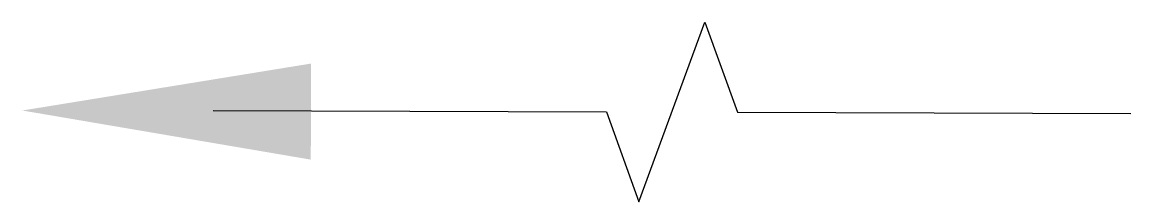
# Model space of a CAD drawing. Header units: millimetres. Extents: x 0 to 12.7, y -1 to 1.
import ezdxf

# ---------------------------------------------------------------- set-up
doc = ezdxf.new("R2010")
doc.units = ezdxf.units.MM
doc.layers.add('REDE-BT', color=2, linetype='Continuous')

# ---------------------------------------------------------------- blocks, each defined once
blk = doc.blocks.new('SETA BT')
blk.add_solid([(5.2, 0.864), (5.2, -0.869), (0, 0)])
blk = doc.blocks.new('MT')
at = {"xscale": 0.635, "yscale": 0.635, "zscale": 0.635}
blk.add_blockref('SETA BT', (0, 0), dxfattribs=at)

msp = doc.modelspace()

# ---------------------------------------------------------------- linework, layer by layer
at = {"layer": 'REDE-BT', "linetype": 'Continuous'}
msp.add_lwpolyline([(2.182, 0), (6.682, -0.015), (7.054, -1.046), (7.81, 1.012), (8.182, -0.019), (12.682, -0.034)], dxfattribs=at)

# ---------------------------------------------------------------- block references
at = {"layer": 'REDE-BT', "rotation": 359.8138243059807}
msp.add_blockref('MT', (0, 0), dxfattribs=at)

doc.saveas('drawing.dxf')
